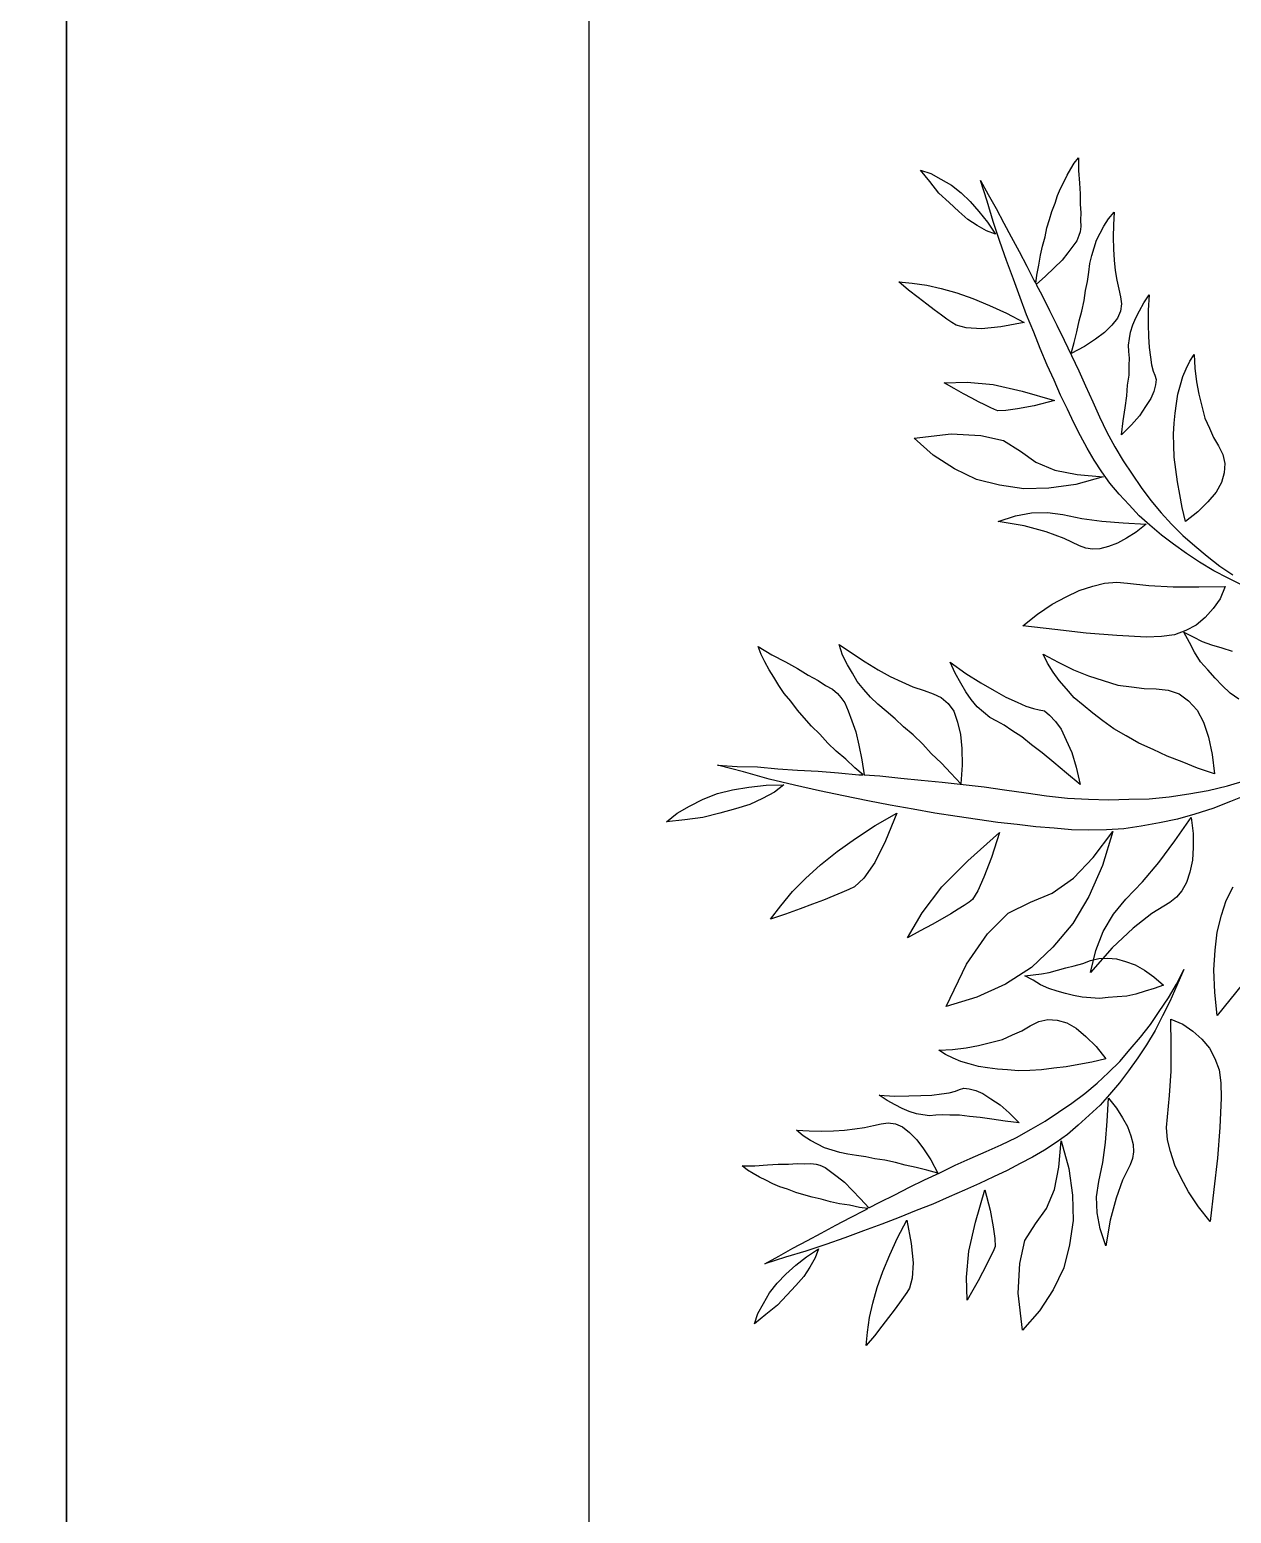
# Model space of a CAD drawing. Header units: millimetres. Extents: x 17 to 218440, y 21 to 53693.
# Drawn here: x 40600.7 to 40830.5, y 8486.2 to 8769.9 of the extents above; entities that cross this region are included whole.
import ezdxf

# ---------------------------------------------------------------- set-up
doc = ezdxf.new("R2010")
doc.units = ezdxf.units.MM
doc.header["$MEASUREMENT"] = 0
doc.layers.add('Plants', color=92, linetype='Continuous')
doc.layers.add('tampak', color=7, linetype='Continuous')

# ---------------------------------------------------------------- blocks, each defined once
blk = doc.blocks.new('OUTDOOR')
at = {"layer": 'tampak', "transparency": 33554687}
h = blk.add_hatch(dxfattribs=at)
h.set_pattern_fill('DOTS', scale=3000)
h.set_pattern_definition([(0, (2854.53, 0), (93.75, 187.5), [0, -187.5])])
h.paths.add_polyline_path([(1832617.56, 55399.79), (1829266.1, 55399.79), (1829266.1, 55248.33), (1829016.1, 55248.33), (1827567.56, 55248.33), (1827567.56, 53294.79), (1827573.64, 53294.79), (1827573.64, 53188.33), (1828173.64, 53188.33), (1828173.64, 49758.33), (1828023.64, 49757.97), (1828023.64, 49756.87), (1827567.56, 49756.87), (1827567.56, 44386.87), (1833117.56, 44386.87), (1833054.49, 44637.17), (1832872.15, 44637.17), (1832872.25, 44636.45), (1832871.64, 44637.17), (1832617.56, 44637.17)])
h.paths.add_polyline_path([(1827765.96, 54105.94), (1828642.31, 54105.94), (1828642.31, 54329.46), (1827765.96, 54329.46)], flags=24)
h.paths.add_polyline_path([(1827819.18, 54370.2), (1828589.09, 54370.2), (1828589.09, 54593.73), (1827819.18, 54593.73)], flags=24)
blk.add_lwpolyline([(1832617.56, 55399.79), (1832617.56, 44637.17), (1833117.56, 44637.17)])
blk = doc.blocks.new('1')
at = {"layer": 'Plants', "linetype": 'Continuous'}
for points in [[(3759.85, 15046.14), (3760.04, 15049.11), (3760.49, 15053.12), (3760.83, 15057.01), (3761.27, 15061.02), (3761.71, 15065.04), (3762.16, 15069.05), (3762.72, 15072.96), (3763.27, 15077.1), (3763.84, 15081.01), (3764.28, 15085.02), (3764.5, 15089.02), (3764.62, 15092.89), (3764.51, 15096.74), (3764.4, 15100.59), (3764.06, 15104.42), (3763.5, 15108.24), (3762.84, 15111.93), (3761.95, 15115.6), (3760.83, 15119.25)], [(3763.52, 15119.71), (3764.96, 15116.2), (3766.28, 15112.8), (3767.38, 15109.37), (3768.35, 15106.05), (3768.99, 15102.58), (3769.64, 15099.12), (3770.16, 15095.76), (3770.33, 15092.48), (3770.4, 15089.08), (3770.35, 15085.78), (3770.07, 15082.46), (3769.81, 15078.92), (3769.33, 15075.36), (3768.97, 15071.69), (3768.4, 15067.78), (3767.84, 15063.87), (3767.19, 15059.61), (3766.41, 15055.46), (3765.66, 15051.07), (3764.79, 15046.8), (3763.83, 15042.17), (3762.87, 15037.54), (3761.81, 15032.79), (3760.65, 15027.92), (3759.26, 15023.03), (3757.99, 15018.04), (3758.23, 15021.8), (3758.34, 15025.68), (3758.69, 15029.57), (3758.92, 15033.34), (3759.14, 15037.33), (3759.48, 15041.22), (3759.82, 15045.11), (3759.87, 15045.91), (3758.53, 15044.32), (3756.87, 15042.58), (3755.32, 15040.74), (3753.76, 15039.13), (3752.07, 15037.62), (3750.51, 15036.01), (3748.93, 15034.62), (3747.45, 15033.35), (3745.75, 15032.07), (3744.27, 15030.8), (3742.77, 15029.76), (3741.15, 15028.83), (3739.75, 15027.91), (3738.23, 15027.1), (3736.82, 15026.4), (3735.28, 15025.82), (3736.86, 15028.45), (3738.22, 15031.07), (3739.5, 15033.34), (3740.8, 15035.38), (3741.77, 15037.29), (3742.78, 15038.74), (3743.46, 15040.05), (3744.28, 15041.03), (3745.02, 15041.66), (3746.09, 15042.43), (3747.63, 15043.02), (3749.49, 15043.75), (3751.59, 15044.5), (3754.15, 15045.07), (3756.94, 15045.65), (3759.85, 15046.14)], [(3745.4, 15117.78), (3744.19, 15116.09), (3742.73, 15114.6), (3741.37, 15113.23), (3739.79, 15111.84), (3738.21, 15110.45), (3736.38, 15109.27), (3734.53, 15108.32), (3732.58, 15107.24), (3733.45, 15109.02), (3734.32, 15110.79), (3734.96, 15112.55), (3735.58, 15114.54), (3736.2, 15116.52)], [(3799.86, 15118.46), (3805.84, 15113.65), (3801.46, 15113.15), (3797.15, 15113), (3793.39, 15113.24), (3789.95, 15113.62), (3786.69, 15114.47), (3783.89, 15115.36), (3781.27, 15116.72)], [(3666.04, 15079.04), (3668.14, 15080.17), (3671.05, 15081.57), (3673.83, 15082.99), (3676.74, 15084.39), (3679.65, 15085.79), (3682.56, 15087.19), (3685.46, 15088.47), (3688.49, 15089.85), (3691.39, 15091.13), (3694.3, 15092.53), (3697.1, 15094.07), (3699.77, 15095.64), (3702.34, 15097.35), (3704.9, 15099.06), (3707.36, 15100.91), (3709.71, 15102.91), (3711.93, 15104.92), (3714.04, 15107.08), (3716.05, 15109.38), (3718.05, 15111.69), (3719.94, 15114.14), (3721.58, 15116.62)], [(3723.66, 15118.53), (3722.24, 15115.76), (3720.82, 15112.98), (3719.14, 15110.24), (3717.5, 15107.76), (3715.73, 15105.29), (3713.98, 15102.95), (3712.12, 15100.76), (3710.28, 15098.69), (3708.21, 15096.78), (3706.13, 15094.88), (3704.07, 15093.1), (3701.92, 15091.59), (3699.64, 15090.1), (3697.38, 15088.74), (3695.02, 15087.52), (3692.5, 15086.19), (3689.88, 15085), (3687.24, 15083.69), (3684.35, 15082.42), (3681.46, 15081.14), (3678.29, 15079.78), (3675.15, 15078.54), (3671.85, 15077.19), (3668.58, 15075.97), (3665.04, 15074.66), (3661.49, 15073.34), (3657.82, 15072.05), (3654.02, 15070.77), (3650.12, 15069.64), (3646.19, 15068.38), (3648.85, 15069.82), (3651.52, 15071.38), (3654.31, 15072.8), (3656.96, 15074.24), (3659.77, 15075.78), (3662.55, 15077.2), (3665.33, 15078.62), (3665.89, 15078.93), (3664.25, 15079.16), (3662.36, 15079.55), (3660.46, 15079.82), (3658.7, 15080.2), (3656.97, 15080.7), (3655.21, 15081.07), (3653.6, 15081.56), (3652.11, 15082.03), (3650.52, 15082.64), (3649.03, 15083.1), (3647.69, 15083.68), (3646.37, 15084.38), (3645.15, 15084.94), (3643.95, 15085.62), (3642.88, 15086.29), (3641.83, 15087.08), (3644.29, 15087.13), (3646.65, 15087.31), (3648.73, 15087.41), (3650.67, 15087.4), (3652.37, 15087.55), (3653.78, 15087.48), (3654.96, 15087.57), (3655.97, 15087.43), (3656.71, 15087.2), (3657.69, 15086.8), (3658.74, 15086.01), (3660.03, 15085.05), (3661.43, 15083.95), (3662.9, 15082.45), (3664.48, 15080.81), (3666.04, 15079.04)], [(3711.4, 15107.58), (3711.4, 15107.58), (3708.72, 15106.92), (3706.21, 15106.5), (3703.82, 15106.06), (3701.45, 15105.74), (3699.08, 15105.43), (3696.87, 15105.35), (3694.66, 15105.27), (3692.61, 15105.43), (3690.7, 15105.57), (3688.79, 15105.84), (3687.02, 15106.09), (3685.28, 15106.59), (3683.67, 15107.07), (3682.2, 15107.67), (3680.75, 15108.39), (3679.44, 15109.21), (3682.05, 15109.37), (3684.67, 15109.65), (3687.06, 15110.09), (3689.34, 15110.67), (3691.62, 15111.26), (3693.56, 15112.15), (3695.35, 15112.93), (3696.9, 15113.88), (3698.56, 15114.68), (3700.3, 15115.08), (3702.09, 15114.96), (3703.96, 15114.44), (3705.75, 15113.41), (3707.6, 15111.86), (3709.53, 15109.91), (3711.4, 15107.58)], [(3723.83, 15115.14), (3726.15, 15114.17), (3728.04, 15112.87), (3729.76, 15111.34), (3731.2, 15109.59), (3732.22, 15107.64), (3733.07, 15105.45), (3733.37, 15102.95), (3733.48, 15100.09), (3733.21, 15094.44), (3732.77, 15088.56), (3732.07, 15082.58), (3731.34, 15076.48), (3729.14, 15079.24), (3727.22, 15082.1), (3725.78, 15084.76), (3724.58, 15087.25), (3723.77, 15089.82), (3723.19, 15092.1), (3723, 15094.45), (3723.16, 15096.5), (3723.6, 15100.57), (3723.86, 15105.19), (3723.9, 15110.09), (3723.83, 15115.14)], [(3759.67, 15113.13), (3759.67, 15113.13), (3758.59, 15109.85), (3757.37, 15106.91), (3756.25, 15104.08), (3755.02, 15101.36), (3753.78, 15098.64), (3752.4, 15096.25), (3751.02, 15093.86), (3749.49, 15091.79), (3748.07, 15089.85), (3746.53, 15088.01), (3745.09, 15086.3), (3743.41, 15084.79), (3741.82, 15083.4), (3740.22, 15082.24), (3738.5, 15081.18), (3736.75, 15080.34), (3738.32, 15083.21), (3739.76, 15086.17), (3740.88, 15089), (3741.77, 15091.8), (3742.66, 15094.6), (3743, 15097.24), (3743.35, 15099.66), (3743.38, 15101.93), (3743.64, 15104.23), (3744.36, 15106.34), (3745.68, 15108.15), (3747.46, 15109.79), (3749.74, 15111.01), (3752.61, 15111.94), (3755.96, 15112.69), (3759.67, 15113.13)], [(3806.57, 15104.77), (3807.54, 15107.09), (3808.84, 15108.98), (3810.38, 15110.7), (3812.13, 15112.14), (3814.08, 15113.16), (3816.27, 15114.01), (3818.77, 15114.31), (3821.63, 15114.42), (3827.28, 15114.15), (3833.16, 15113.71), (3839.14, 15113), (3845.24, 15112.28), (3842.47, 15110.08), (3839.62, 15108.15), (3836.96, 15106.72), (3834.47, 15105.52), (3831.9, 15104.71), (3829.62, 15104.13), (3827.27, 15103.94), (3825.22, 15104.1), (3821.15, 15104.54), (3816.53, 15104.8), (3811.62, 15104.84), (3806.57, 15104.77)], [(3768.01, 15108.63), (3771.04, 15109.01), (3773.77, 15109.02), (3776.16, 15108.89), (3778.48, 15108.41), (3780.46, 15107.79), (3782.01, 15106.9), (3783.24, 15105.88), (3784.26, 15104.6), (3786.38, 15101.15), (3789.19, 15097.54), (3792.95, 15093.55), (3797.63, 15089.42), (3793.45, 15090.42), (3789.81, 15091.8), (3786.46, 15093.78), (3783.64, 15096.14), (3780.29, 15099.37), (3776.61, 15102.46), (3772.48, 15105.5), (3768.01, 15108.63)], [(3842.68, 15046.98), (3841.55, 15049.08), (3840.15, 15051.99), (3838.73, 15054.77), (3837.33, 15057.68), (3835.93, 15060.59), (3834.52, 15063.5), (3833.25, 15066.39), (3831.87, 15069.43), (3830.59, 15072.33), (3829.19, 15075.24), (3827.64, 15078.04), (3826.08, 15080.71), (3824.37, 15083.28), (3822.66, 15085.84), (3820.81, 15088.3), (3818.81, 15090.65), (3816.8, 15092.87), (3814.64, 15094.98), (3812.33, 15096.99), (3810.03, 15098.99), (3807.58, 15100.88), (3805.1, 15102.52), (3802.5, 15104.31), (3799.87, 15105.84), (3797.1, 15107.26), (3800.14, 15105.93), (3803.19, 15104.6), (3805.96, 15103.18), (3808.74, 15101.75), (3811.47, 15100.08), (3813.96, 15098.44), (3816.42, 15096.67), (3818.76, 15094.92), (3820.96, 15093.06), (3823.03, 15091.22), (3824.93, 15089.14), (3826.84, 15087.07), (3828.62, 15085.01), (3830.13, 15082.86), (3831.62, 15080.58), (3832.98, 15078.32), (3834.2, 15075.96), (3835.53, 15073.44), (3836.71, 15070.82), (3838.02, 15068.18), (3839.3, 15065.29), (3840.57, 15062.4), (3841.94, 15059.23), (3843.18, 15056.08), (3844.53, 15052.79), (3845.75, 15049.52), (3847.06, 15045.98), (3848.37, 15042.43), (3849.67, 15038.76), (3850.95, 15034.96), (3852.08, 15031.06), (3853.34, 15027.13), (3851.9, 15029.79), (3850.34, 15032.46), (3848.92, 15035.25), (3847.48, 15037.9), (3845.94, 15040.71), (3844.52, 15043.49), (3843.1, 15046.27), (3842.79, 15046.83), (3842.56, 15045.19), (3842.16, 15043.3), (3841.9, 15041.4), (3841.52, 15039.64), (3841.02, 15037.9), (3840.64, 15036.15), (3840.16, 15034.54), (3839.69, 15033.05), (3839.08, 15031.46), (3838.61, 15029.97), (3838.04, 15028.63), (3837.34, 15027.31), (3836.78, 15026.09), (3836.09, 15024.89), (3835.43, 15023.82), (3834.63, 15022.77), (3834.59, 15025.23), (3834.4, 15027.59), (3834.31, 15029.67), (3834.32, 15031.61), (3834.17, 15033.31), (3834.24, 15034.72), (3834.15, 15035.9), (3834.29, 15036.91), (3834.52, 15037.65), (3834.92, 15038.63), (3835.71, 15039.68), (3836.67, 15040.97), (3837.77, 15042.37), (3839.27, 15043.84), (3840.91, 15045.42), (3842.68, 15046.98)], [(3694.81, 15095.3), (3694.81, 15095.3), (3692.15, 15095.67), (3689.62, 15096.03), (3687.33, 15096.35), (3685.29, 15096.5), (3683.39, 15096.77), (3681.58, 15096.77), (3680.17, 15096.84), (3678.86, 15096.76), (3677.69, 15096.67), (3676.42, 15096.84), (3675.15, 15097.02), (3673.79, 15097.47), (3672.45, 15098.05), (3671.13, 15098.75), (3669.57, 15099.61), (3668.03, 15100.6), (3670.98, 15100.45), (3673.69, 15100.46), (3676.03, 15100.52), (3678.11, 15100.61), (3679.96, 15100.87), (3681.4, 15101.06), (3682.61, 15101.4), (3683.43, 15101.68), (3684.24, 15101.95), (3685.26, 15101.81), (3686.51, 15101.5), (3687.85, 15100.93), (3689.39, 15099.94), (3691.17, 15098.78), (3692.89, 15097.25), (3694.81, 15095.3)], [(3800.04, 15103.36), (3800.04, 15103.36), (3800.7, 15101.59), (3801.23, 15099.83), (3801.76, 15098.08), (3802.16, 15096.34), (3802.29, 15094.52), (3802.44, 15092.81), (3802.59, 15091.11), (3802.49, 15089.45), (3802.38, 15087.78), (3802.03, 15086.15), (3801.69, 15084.65), (3801.2, 15083.04), (3800.72, 15081.42), (3799.98, 15079.85), (3799.13, 15078.41), (3798.27, 15076.85), (3798.1, 15078.43), (3797.93, 15080), (3797.62, 15081.47), (3797.2, 15083.08), (3796.78, 15084.69), (3796.36, 15086.3), (3795.94, 15087.91), (3795.37, 15089.41), (3794.95, 15091.02), (3794.93, 15092.7), (3795.03, 15094.37), (3795.54, 15096.11), (3796.18, 15097.96), (3797.21, 15099.75), (3798.49, 15101.51), (3800.04, 15103.36)], [(3711.89, 15100.02), (3713.43, 15098.12), (3714.6, 15096.28), (3715.52, 15094.59), (3716.18, 15092.82), (3716.6, 15091.21), (3716.66, 15089.78), (3716.48, 15088.51), (3716.05, 15087.28), (3714.61, 15084.38), (3713.35, 15080.94), (3712.24, 15076.7), (3711.42, 15071.77), (3710.33, 15075.03), (3709.72, 15078.09), (3709.64, 15081.2), (3710.05, 15084.12), (3710.82, 15087.76), (3711.35, 15091.56), (3711.67, 15095.65), (3711.89, 15100.02)], [(3821.7, 15092.83), (3823.6, 15094.37), (3825.44, 15095.54), (3827.12, 15096.46), (3828.9, 15097.12), (3830.51, 15097.54), (3831.94, 15097.6), (3833.2, 15097.42), (3834.44, 15096.99), (3837.34, 15095.55), (3840.78, 15094.29), (3845.02, 15093.18), (3849.94, 15092.36), (3846.69, 15091.27), (3843.63, 15090.66), (3840.52, 15090.58), (3837.6, 15090.99), (3833.96, 15091.76), (3830.16, 15092.29), (3826.07, 15092.61), (3821.7, 15092.83)], [(3679.25, 15085.72), (3677.13, 15086.27), (3675.14, 15086.81), (3673, 15087.24), (3671.14, 15087.76), (3669.13, 15088.17), (3667.23, 15088.44), (3665.47, 15088.81), (3663.69, 15089.06), (3662.05, 15089.29), (3660.54, 15089.63), (3659.06, 15090.1), (3657.57, 15090.57), (3656.25, 15091.27), (3654.93, 15091.97), (3653.49, 15092.82), (3652.22, 15093.9), (3654.67, 15093.82), (3656.98, 15093.75), (3659.32, 15093.81), (3661.4, 15093.91), (3663.37, 15094.15), (3665.22, 15094.41), (3666.96, 15094.81), (3668.42, 15095.12), (3669.74, 15095.32), (3671.14, 15095.13), (3672.48, 15094.55), (3673.87, 15093.45), (3675.24, 15092.1), (3676.54, 15090.36), (3677.93, 15088.23), (3679.25, 15085.72)], [(3770.68, 15093.65), (3777.21, 15091.72), (3783.12, 15089.06), (3788.27, 15085.99), (3792.81, 15082.18), (3796.69, 15078.09), (3799.85, 15073.14), (3802.37, 15067.69), (3804.13, 15061.82), (3796.07, 15065.66), (3790.27, 15069.69), (3786.29, 15073.66), (3784.21, 15077.91), (3782.48, 15082.07), (3779.63, 15086.14), (3775.67, 15089.88), (3770.68, 15093.65)], [(3702.86, 15091.85), (3704.32, 15086.6), (3705.02, 15081.46), (3705.13, 15076.66), (3704.47, 15071.97), (3703.34, 15067.61), (3701.33, 15063.37), (3698.69, 15059.34), (3695.46, 15055.66), (3694.65, 15062.75), (3694.92, 15068.4), (3695.92, 15072.78), (3697.92, 15075.99), (3700.02, 15078.93), (3701.56, 15082.59), (3702.42, 15086.87), (3702.86, 15091.85)], [(3814.14, 15092.34), (3814.14, 15092.34), (3814.8, 15089.66), (3815.22, 15087.15), (3815.66, 15084.76), (3815.97, 15082.39), (3816.29, 15080.02), (3816.37, 15077.81), (3816.44, 15075.6), (3816.29, 15073.55), (3816.15, 15071.63), (3815.88, 15069.73), (3815.63, 15067.96), (3815.13, 15066.22), (3814.65, 15064.61), (3814.05, 15063.14), (3813.33, 15061.69), (3812.5, 15060.38), (3812.35, 15062.99), (3812.07, 15065.61), (3811.63, 15068), (3811.05, 15070.28), (3810.46, 15072.56), (3809.57, 15074.5), (3808.79, 15076.29), (3807.84, 15077.84), (3807.04, 15079.5), (3806.64, 15081.24), (3806.76, 15083.03), (3807.28, 15084.9), (3808.31, 15086.69), (3809.86, 15088.54), (3811.81, 15090.47), (3814.14, 15092.34)], [(3761.69, 15087.41), (3761.69, 15087.41), (3759.53, 15084.84), (3757.47, 15082.38), (3755.62, 15080.18), (3754.1, 15078.11), (3752.55, 15076.28), (3751.36, 15074.35), (3750.35, 15072.9), (3749.57, 15071.47), (3748.89, 15070.16), (3747.86, 15068.94), (3746.83, 15067.71), (3745.45, 15066.57), (3743.95, 15065.53), (3742.33, 15064.59), (3740.38, 15063.51), (3738.31, 15062.54), (3740.43, 15065.56), (3742.22, 15068.44), (3743.71, 15070.96), (3744.98, 15073.23), (3745.93, 15075.36), (3746.7, 15077.01), (3747.13, 15078.53), (3747.38, 15079.57), (3747.63, 15080.61), (3748.45, 15081.59), (3749.61, 15082.72), (3751.1, 15083.76), (3753.18, 15084.73), (3755.58, 15085.85), (3758.35, 15086.66), (3761.69, 15087.41)], [(3829.87, 15083.8), (3835.12, 15085.26), (3840.26, 15085.96), (3845.05, 15086.07), (3849.74, 15085.41), (3854.11, 15084.28), (3858.35, 15082.26), (3862.38, 15079.63), (3866.06, 15076.4), (3858.97, 15075.59), (3853.32, 15075.86), (3848.93, 15076.86), (3845.72, 15078.86), (3842.79, 15080.96), (3839.13, 15082.5), (3834.85, 15083.36), (3829.87, 15083.8)], [(3688.24, 15082.52), (3689.25, 15078.63), (3689.83, 15075.45), (3690.17, 15073.2), (3690.21, 15071.65), (3689.99, 15071.03), (3689.61, 15070.18), (3689.09, 15069.22), (3688.53, 15068), (3687.83, 15066.68), (3686.97, 15065.12), (3685.94, 15063.33), (3684.89, 15061.4), (3684.74, 15065.82), (3685.18, 15070.8), (3686.46, 15076.31), (3688.24, 15082.52)], [(3673.34, 15076.72), (3674.13, 15072.22), (3674.52, 15068.54), (3674.37, 15065.59), (3673.85, 15063.73), (3673.34, 15062.89), (3672.69, 15061.95), (3671.9, 15060.9), (3670.92, 15059.48), (3669.82, 15058.09), (3668.56, 15056.45), (3667.14, 15054.59), (3665.58, 15052.74), (3665.81, 15055.29), (3666.2, 15058.08), (3666.85, 15060.83), (3667.65, 15063.82), (3668.73, 15066.9), (3670.08, 15070.07), (3671.57, 15073.35), (3673.34, 15076.72)], [(3826.42, 15075.75), (3826.42, 15075.75), (3826.05, 15073.09), (3825.69, 15070.56), (3825.37, 15068.27), (3825.21, 15066.23), (3824.95, 15064.33), (3824.95, 15062.52), (3824.88, 15061.1), (3824.96, 15059.8), (3825.05, 15058.63), (3824.87, 15057.36), (3824.7, 15056.09), (3824.25, 15054.73), (3823.67, 15053.39), (3822.97, 15052.07), (3822.1, 15050.51), (3821.11, 15048.97), (3821.27, 15051.92), (3821.26, 15054.63), (3821.2, 15056.97), (3821.1, 15059.05), (3820.85, 15060.89), (3820.66, 15062.34), (3820.31, 15063.55), (3820.04, 15064.37), (3819.77, 15065.18), (3819.91, 15066.2), (3820.21, 15067.45), (3820.79, 15068.79), (3821.78, 15070.33), (3822.93, 15072.11), (3824.47, 15073.83), (3826.42, 15075.75)], [(3644.19, 15056.9), (3644.86, 15058.87), (3645.9, 15060.79), (3647.09, 15062.82), (3648.52, 15064.69), (3650.18, 15066.4), (3652.09, 15068.07), (3654.13, 15069.72), (3656.41, 15071.21), (3655.78, 15069.49), (3654.76, 15067.7), (3653.6, 15065.92), (3652.07, 15064.19), (3650.39, 15062.36), (3648.57, 15060.42), (3646.38, 15058.66), (3644.19, 15056.9)], [(3770.87, 15071.97), (3775.66, 15070.46), (3779.43, 15068.97), (3782.03, 15067.84), (3783.7, 15066.85), (3784.21, 15066.21), (3784.86, 15065.25), (3785.54, 15064.06), (3786.45, 15062.66), (3787.39, 15061.04), (3788.47, 15059.09), (3789.69, 15056.81), (3791.03, 15054.43), (3786.25, 15057.19), (3781.26, 15060.96), (3776.28, 15065.97), (3770.87, 15071.97)], [(3839.2, 15069.18), (3843.09, 15070.19), (3846.27, 15070.77), (3848.52, 15071.11), (3850.07, 15071.15), (3850.69, 15070.93), (3851.54, 15070.55), (3852.5, 15070.03), (3853.71, 15069.47), (3855.04, 15068.77), (3856.6, 15067.91), (3858.39, 15066.88), (3860.31, 15065.83), (3855.9, 15065.68), (3850.92, 15066.12), (3845.41, 15067.4), (3839.2, 15069.18)], [(3761.53, 15064.57), (3759.53, 15062.69), (3757.64, 15060.93), (3755.77, 15058.95), (3753.99, 15057.32), (3752.22, 15055.46), (3750.67, 15053.62), (3749.11, 15052.01), (3747.67, 15050.3), (3746.34, 15048.7), (3744.98, 15047.33), (3743.5, 15046.07), (3742.02, 15044.8), (3740.4, 15043.87), (3738.78, 15042.93), (3736.93, 15041.97), (3734.94, 15041.34), (3736.65, 15043.88), (3738.26, 15046.29), (3739.74, 15048.81), (3741.02, 15051.08), (3742.07, 15053.33), (3743.02, 15055.45), (3743.74, 15057.56), (3744.38, 15059.32), (3745.05, 15060.85), (3746.18, 15062.2), (3747.68, 15063.24), (3749.77, 15063.99), (3752.1, 15064.54), (3754.81, 15064.77), (3757.99, 15064.83), (3761.53, 15064.57)], [(3836, 15060.19), (3835.44, 15058.07), (3834.91, 15056.08), (3834.48, 15053.94), (3833.96, 15052.08), (3833.55, 15050.07), (3833.28, 15048.17), (3832.9, 15046.41), (3832.66, 15044.63), (3832.42, 15042.99), (3832.09, 15041.48), (3831.62, 15040), (3831.15, 15038.51), (3830.45, 15037.19), (3829.75, 15035.87), (3828.9, 15034.43), (3827.82, 15033.16), (3827.9, 15035.61), (3827.97, 15037.92), (3827.91, 15040.26), (3827.81, 15042.34), (3827.57, 15044.31), (3827.31, 15046.16), (3826.91, 15047.9), (3826.6, 15049.36), (3826.39, 15050.68), (3826.59, 15052.08), (3827.17, 15053.42), (3828.27, 15054.81), (3829.62, 15056.18), (3831.35, 15057.48), (3833.49, 15058.86), (3836, 15060.19)], [(3844.99, 15054.28), (3849.5, 15055.07), (3853.17, 15055.46), (3856.12, 15055.3), (3857.99, 15054.78), (3858.82, 15054.28), (3859.77, 15053.63), (3860.82, 15052.84), (3862.23, 15051.86), (3863.63, 15050.76), (3865.26, 15049.5), (3867.13, 15048.08), (3868.98, 15046.52), (3866.43, 15046.75), (3863.64, 15047.14), (3860.89, 15047.79), (3857.9, 15048.59), (3854.82, 15049.67), (3851.65, 15051.02), (3848.37, 15052.51), (3844.99, 15054.28)], [(3767.14, 15052.34), (3772.44, 15050.19), (3776.59, 15048.17), (3779.62, 15046.05), (3781.25, 15044.26), (3781.8, 15043.17), (3782.37, 15041.86), (3782.96, 15040.32), (3783.81, 15038.35), (3784.56, 15036.26), (3785.45, 15033.84), (3786.49, 15031.09), (3787.42, 15028.22), (3784.87, 15030.15), (3782.17, 15032.42), (3779.68, 15034.92), (3777.05, 15037.76), (3774.5, 15040.94), (3772.03, 15044.48), (3769.54, 15048.23), (3767.14, 15052.34)], [(3864.82, 15025.13), (3862.85, 15025.8), (3860.92, 15026.84), (3858.89, 15028.03), (3857.03, 15029.46), (3855.32, 15031.12), (3853.65, 15033.03), (3852, 15035.07), (3850.51, 15037.35), (3852.23, 15036.72), (3854.02, 15035.69), (3855.8, 15034.54), (3857.52, 15033.01), (3859.36, 15031.33), (3861.3, 15029.51), (3863.06, 15027.32), (3864.82, 15025.13)], [(3768.84, 15008.31), (3767.18, 15010.32), (3765.84, 15012.7), (3764.48, 15015.31), (3763.44, 15018.06), (3762.73, 15020.95), (3762.23, 15024.08), (3761.83, 15027.34), (3761.76, 15030.74), (3763.17, 15028.94), (3764.39, 15026.66), (3765.51, 15024.26), (3766.32, 15021.49), (3767.15, 15018.5), (3768, 15015.28), (3768.42, 15011.79), (3768.84, 15008.31)]]:
    blk.add_lwpolyline(points, dxfattribs=at)

msp = doc.modelspace()

# ---------------------------------------------------------------- linework, layer by layer
msp.add_lwpolyline([(41107.71, 18438.99), (41107.71, 7676.37), (40607.71, 7676.37), (40607.71, 18438.99), (41107.71, 18438.99)])
msp.add_lwpolyline([(41007.71, 18338.99), (41007.71, 7776.37), (40707.71, 7776.37), (40707.71, 18338.99)], close=True)

# ---------------------------------------------------------------- block references
msp.add_blockref('OUTDOOR', (-1792009.85, -36960.8))
at = {"rotation": 270}
msp.add_blockref('1', (25714.19, 12387.24), dxfattribs=at)

doc.saveas('drawing.dxf')
